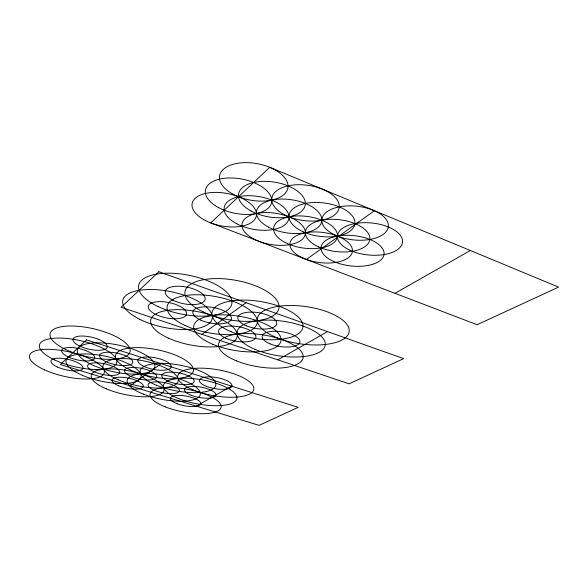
<?xml version="1.0" encoding="UTF-8"?>
<svg xmlns="http://www.w3.org/2000/svg" width="588" height="588" viewBox="0 0 588 588"><rect width="100%" height="100%" fill="white"/><g stroke="black" fill="none" stroke-linecap="round" stroke-linejoin="round"><path stroke-width="0.88" d="M130.146 385.875L161.119 363.671M201.956 334.381L246.115 302.717M306.407 259.477L374.402 210.717M196.311 406.132L231.554 386.118M277.801 359.856L327.523 331.61M394.945 293.324L470.341 250.503M86.502 339.886L60.351 364.509L259.132 425.367L298.16 407.344L86.502 339.886M158.856 271.744L121.157 307.245L349.132 383.81L403.655 358.636L158.856 271.744M269.745 167.308L210.717 222.903L477.111 324.73L558.6 287.106L269.745 167.308M193.048 389.844A38.587 13.12 10 0 0 253.597 390.101A38.587 13.12 10 0 0 200.699 368.147A38.587 13.12 10 0 0 193.048 389.844M165.25 406.852A36.155 11.495 10.5 0 0 221.095 407.513A36.155 11.495 10.5 0 0 170.483 387.58A36.155 11.495 10.5 0 0 165.25 406.852M178.708 398.62A37.331 12.267 10.2 0 0 236.81 399.09A37.331 12.267 10.2 0 0 185.073 378.194A37.331 12.267 10.2 0 0 178.708 398.62M156.54 385.258A38.448 12.98 10.8 0 0 215.737 385.375A38.448 12.98 10.8 0 0 161.759 363.362A38.448 12.98 10.8 0 0 156.54 385.258M143.428 394.136A37.213 12.135 11 0 0 200.273 394.482A37.213 12.135 11 0 0 147.522 373.527A37.213 12.135 11 0 0 143.428 394.136M130.815 370.139A39.668 13.744 11.4 0 0 193.151 371.785A39.668 13.744 11.4 0 0 139.518 347.648A39.668 13.744 11.4 0 0 130.815 370.139M106.303 388.815A37.154 11.988 11.7 0 0 163.905 390.748A37.154 11.988 11.7 0 0 112.661 368.941A37.154 11.988 11.7 0 0 106.303 388.815M118.159 379.782A38.367 12.818 11.5 0 0 178.039 381.583A38.367 12.818 11.5 0 0 125.619 358.665A38.367 12.818 11.5 0 0 118.159 379.782M93.668 365.523A39.616 13.553 12.1 0 0 154.762 367.052A39.616 13.553 12.1 0 0 99.85 342.841A39.616 13.553 12.1 0 0 93.668 365.523M82.283 375.276A38.338 12.649 12.3 0 0 141.002 376.959A38.338 12.649 12.3 0 0 87.392 353.976A38.338 12.649 12.3 0 0 82.283 375.276M65.415 349.346A40.984 14.347 12.8 0 0 129.779 352.602A40.984 14.347 12.8 0 0 75.036 326.105A40.984 14.347 12.8 0 0 65.415 349.346M44.548 369.852A38.352 12.458 12.9 0 0 104.113 373.233A38.352 12.458 12.9 0 0 51.95 349.426A38.352 12.458 12.9 0 0 44.548 369.852M54.633 359.944A39.624 13.355 12.9 0 0 116.505 363.274A39.624 13.355 12.9 0 0 63.078 338.181A39.624 13.355 12.9 0 0 54.633 359.944M277.705 338.056A46.386 18.845 8 0 0 349.14 331.845A46.386 18.845 8 0 0 282.843 305.819A46.386 18.845 8 0 0 277.705 338.056M236.398 360.841A42.806 16.133 9.1 0 0 303.033 358.129A42.806 16.133 9.1 0 0 243.167 333.639A42.806 16.133 9.1 0 0 236.398 360.841M254.986 349.346A44.512 17.412 8.6 0 0 325.024 346.134A44.512 17.412 8.6 0 0 263.63 320.195A44.512 17.412 8.6 0 0 254.986 349.346M231.15 331.786A46.026 18.662 9.2 0 0 302.776 327.81A46.026 18.662 9.2 0 0 238.405 300.225A46.026 18.662 9.2 0 0 231.15 331.786M212.863 344.318A44.218 17.236 9.7 0 0 280.917 340.922A44.218 17.236 9.7 0 0 218.244 314.947A44.218 17.236 9.7 0 0 212.863 344.318M202.934 311.765A47.679 20.036 10 0 0 278.572 309.56A47.679 20.036 10 0 0 214.355 278.616A47.679 20.036 10 0 0 202.934 311.765M168.624 338.232A44.019 17.03 10.8 0 0 237.096 336.968A44.019 17.03 10.8 0 0 176.15 309.656A44.019 17.03 10.8 0 0 168.624 338.232M185.11 325.517A45.768 18.441 10.4 0 0 257 323.819A45.768 18.441 10.4 0 0 194.444 294.786A45.768 18.441 10.4 0 0 185.11 325.517M158.128 306.591A47.474 19.764 11.3 0 0 231.731 304.209A47.474 19.764 11.3 0 0 165.816 273.229A47.474 19.764 11.3 0 0 158.128 306.591M139.577 319.247A45.614 18.184 11.6 0 0 211.798 319.85A45.614 18.184 11.6 0 0 150.976 289.502A45.614 18.184 11.6 0 0 139.577 319.247M172.865 300.152A20.33 8.453 11.3 0 0 205.006 299.865A20.33 8.453 11.3 0 0 177.723 286.216A20.33 8.453 11.3 0 0 172.865 300.152M155.886 314.529A19.536 7.784 11.6 0 0 186.506 314.418A19.536 7.784 11.6 0 0 159.958 301.615A19.536 7.784 11.6 0 0 155.886 314.529M200.912 320.166A19.602 7.894 10.4 0 0 231.363 319.071A19.602 7.894 10.4 0 0 204.08 306.848A19.602 7.894 10.4 0 0 200.912 320.166M246.446 325.833A19.705 7.989 9.2 0 0 276.757 323.767A19.705 7.989 9.2 0 0 248.709 312.184A19.705 7.989 9.2 0 0 246.446 325.833M226.042 338.343A18.941 7.379 9.7 0 0 255.817 337.541A18.941 7.379 9.7 0 0 229.864 326.053A18.941 7.379 9.7 0 0 226.042 338.343M270.193 343.914A19.066 7.453 8.6 0 0 299.858 342.209A19.066 7.453 8.6 0 0 273.104 331.301A19.066 7.453 8.6 0 0 270.193 343.914M79.902 346.156A17.552 6.137 12.8 0 0 107.222 347.287A17.552 6.137 12.8 0 0 83.386 336.049A17.552 6.137 12.8 0 0 79.902 346.156M68.414 356.997A16.971 5.718 12.9 0 0 94.675 358.18A16.971 5.718 12.9 0 0 71.435 347.53A16.971 5.718 12.9 0 0 68.414 356.997M57.675 367.118A16.427 5.336 12.9 0 0 82.959 368.345A16.427 5.336 12.9 0 0 60.292 358.239A16.427 5.336 12.9 0 0 57.675 367.118M93.859 371.638A16.42 5.417 12.2 0 0 119.584 372.917A16.42 5.417 12.2 0 0 97.454 362.84A16.42 5.417 12.2 0 0 93.859 371.638M105.884 361.62A16.971 5.806 12.1 0 0 132.623 362.855A16.971 5.806 12.1 0 0 109.956 352.241A16.971 5.806 12.1 0 0 105.884 361.62M131.293 376.614A16.435 5.49 11.5 0 0 156.702 377.158A16.435 5.49 11.5 0 0 133.91 367.449A16.435 5.49 11.5 0 0 131.293 376.614M144.655 366.721A16.986 5.88 11.3 0 0 171.115 367.184A16.986 5.88 11.3 0 0 147.772 356.96A16.986 5.88 11.3 0 0 144.655 366.721M118.791 385.86A15.913 5.13 11.7 0 0 143.237 386.485A15.913 5.13 11.7 0 0 120.974 377.239A15.913 5.13 11.7 0 0 118.791 385.86M154.387 390.366A15.942 5.196 11 0 0 179.318 391.035A15.942 5.196 11 0 0 157.525 381.818A15.942 5.196 11 0 0 154.387 390.366M168.139 381.215A16.471 5.557 10.8 0 0 194.077 381.818A16.471 5.557 10.8 0 0 171.784 372.138A16.471 5.557 10.8 0 0 168.139 381.215M191.225 395.276A15.986 5.255 10.2 0 0 215.877 395.276A15.986 5.255 10.2 0 0 193.401 386.426A15.986 5.255 10.2 0 0 191.225 395.276M206.27 386.257A16.53 5.615 10 0 0 231.959 386.147A16.53 5.615 10 0 0 208.953 376.857A16.53 5.615 10 0 0 206.27 386.257M177.12 403.728A15.486 4.925 10.5 0 0 200.817 403.816A15.486 4.925 10.5 0 0 178.84 395.379A15.486 4.925 10.5 0 0 177.12 403.728M205.447 220.559A32.7 16.457 10.9 0 0 256.353 215.936A32.7 16.457 10.9 0 0 210.967 192.592A32.7 16.457 10.9 0 0 205.447 220.559M232.899 194.15A34.677 18.544 10.1 0 0 287.738 188.572A34.677 18.544 10.1 0 0 240.551 162.905A34.677 18.544 10.1 0 0 232.899 194.15M218.773 207.733A33.656 17.456 10.6 0 0 271.575 202.662A33.656 17.456 10.6 0 0 225.307 178.201A33.656 17.456 10.6 0 0 218.773 207.733M350.051 250.238A32.663 16.074 5.6 0 0 402.258 243.579A32.663 16.074 5.6 0 0 357.747 223.124A32.663 16.074 5.6 0 0 350.051 250.238M333.646 261.44A31.693 15.229 6.3 0 0 383.89 255.28A31.693 15.229 6.3 0 0 340.18 235.685A31.693 15.229 6.3 0 0 333.646 261.44M335.028 235.031A33.413 16.927 6.1 0 0 388.117 227.754A33.413 16.927 6.1 0 0 342.142 206.373A33.413 16.927 6.1 0 0 335.028 235.031M303.158 258.169A31.473 15.156 7.4 0 0 352.315 251.936A31.473 15.156 7.4 0 0 308.031 232.348A31.473 15.156 7.4 0 0 303.158 258.169M318.652 246.923A32.406 16.008 6.8 0 0 369.705 240.191A32.406 16.008 6.8 0 0 324.591 219.736A32.406 16.008 6.8 0 0 318.652 246.923M302.923 231.694A33.171 16.846 7.3 0 0 354.799 224.344A33.171 16.846 7.3 0 0 308.2 202.97A33.171 16.846 7.3 0 0 302.923 231.694M287.503 243.63A32.193 15.92 7.9 0 0 337.409 236.824A32.193 15.92 7.9 0 0 291.707 216.384A32.193 15.92 7.9 0 0 287.503 243.63M286.407 215.715A33.972 17.743 7.9 0 0 339.136 207.682A33.972 17.743 7.9 0 0 290.942 185.323A33.972 17.743 7.9 0 0 286.407 215.715M254.001 239.125A32.024 15.81 9.1 0 0 305.076 235.046A32.024 15.81 9.1 0 0 261.991 212.731A32.024 15.81 9.1 0 0 254.001 239.125M268.444 227.093A32.965 16.736 8.5 0 0 321.401 222.602A32.965 16.736 8.5 0 0 277.551 199.251A32.965 16.736 8.5 0 0 268.444 227.093M251.113 211.033A33.788 17.611 9.3 0 0 304.996 206.02A33.788 17.611 9.3 0 0 259.536 181.56A33.788 17.611 9.3 0 0 251.113 211.033M236.817 223.815A32.81 16.611 9.8 0 0 288.737 219.258A32.81 16.611 9.8 0 0 244.116 195.907A32.81 16.611 9.8 0 0 236.817 223.815"/></g></svg>
